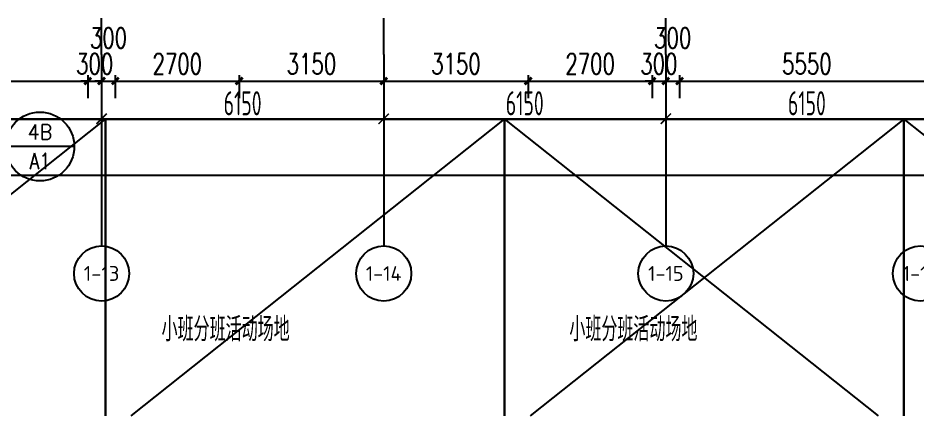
# Model space of a CAD drawing. Header units: millimetres. Extents: x -1048436 to -185795, y -983427 to 400387.
# Drawn here: x -700435 to -680837, y -515467 to -506800 of the extents above; entities that cross this region are included whole.
import ezdxf
from ezdxf.enums import TextEntityAlignment as Align

# ---------------------------------------------------------------- set-up
doc = ezdxf.new("R2010")
doc.units = ezdxf.units.MM
doc.header["$LTSCALE"] = 500
doc.linetypes.add('一层轴网$0$CENTER', pattern=[50.8, 31.75, -6.35, 6.35, -6.35])
for name, color, linetype in [('AXIS_TEXT', 7, 'Continuous'), ('PUB_DIM', 3, 'Continuous'), ('PUB_TEXT', 7, 'Continuous'), ('一层轴网$0$建-文字', 4, 'Continuous'), ('一层轴网$0$建-符号', 150, 'Continuous'), ('一层轴网$0$建-轴线', 1, '一层轴网$0$CENTER'), ('建-平面-家具', 251, 'Continuous'), ('建-文字', 4, 'Continuous'), ('建-符号', 13, 'Continuous'), ('景-平面-绿化填充', 56, 'Continuous')]:
    doc.layers.add(name, color=color, linetype=linetype)
doc.styles.add('_TCH_DIM', font='SIMPLEX', dxfattribs={"bigfont": 'GBCBIG'})
doc.styles.add('_TCH_DIM_T3', font='SIMPLEX', dxfattribs={"width": 0.705882, "bigfont": 'GBCBIG'})
doc.styles.add('COMPLEX', font='COMPLEX')
doc.styles.add('XD2008', font='xd-hzs.shx', dxfattribs={"width": 0.7, "bigfont": 'xd-hztxt.shx'})
doc.styles.add('一层轴网$0$XD2008', font='xd-hzs.shx', dxfattribs={"width": 0.7, "bigfont": 'xd-hztxt.shx'})
doc.styles.add('一层轴网$0$XD2008_T3', font='xd-hzs.shx', dxfattribs={"width": 0.7, "bigfont": 'xd-hztxt.shx'})
doc.dimstyles.new('_TCH_ARCH&&150', dxfattribs={"dimtxt": 446.25, "dimasz": 150, "dimexe": 375, "dimexo": 450, "dimgap": 150, "dimtad": 1, "dimdec": 0, "dimzin": 0, "dimdsep": 46, "dimtxsty": '_TCH_DIM_T3', "dimblk": 'ARCHTICK', "dimcen": 0.09, "dimclrt": 7, "dimazin": 2, "dimtfac": 1, "dimtdec": 0, "dimtix": 1, "dimtmove": 2, "dimatfit": 3, "dimldrblk": 'ARCHTICK', "dimfxl": 1, "dimtolj": 1, "dimtzin": 0, "dimarcsym": 0})
doc.dimstyles.new('一层轴网$0$XD100&&150', dxfattribs={"dimtxt": 525, "dimasz": 225, "dimexe": 150, "dimexo": 150, "dimgap": 75, "dimtad": 1, "dimdec": 0, "dimdsep": 46, "dimtxsty": '一层轴网$0$XD2008_T3', "dimblk": '一层轴网$0$_ARCHTICK', "dimcen": 2.5, "dimdle": 150, "dimclrt": 7, "dimaunit": 1, "dimadec": 0, "dimazin": 0, "dimtfac": 1, "dimtdec": 0, "dimtix": 1, "dimtmove": 0, "dimatfit": 3, "dimfxl": 1, "dimtolj": 1, "dimtzin": 0, "dimarcsym": 0})

# ---------------------------------------------------------------- blocks, each defined once
blk = doc.blocks.new('fdhgh')
at = {"layer": '景-平面-绿化填充'}
h = blk.add_hatch(dxfattribs=at)
h.set_pattern_fill('GRASS', color=256, scale=500, style=0)
h.set_pattern_definition([(90, (-26937.1, -803185.1), (-997.7955, 997.7955), [264.5807, -1731.0102]), (45, (-26937.1, -803185.1), (-997.7962, 997.7962), [264.5807, -1146.5161]), (135, (-26937.1, -803185.1), (-997.7962, -997.7962), [264.5807, -1146.5161])])
edge = h.paths.add_edge_path()
edge.add_line((-1391918, -533384), (-1391918, -500074))
edge.add_line((-1391918, -500074), (-1392920, -492192))
edge.add_line((-1392920, -492192), (-1460021, -492192))
edge.add_line((-1460021, -492192), (-1460021, -494283))
edge.add_arc((-1458021, -494283), 2000, 180, 270)
edge.add_line((-1458021, -496283), (-1434821, -496283))
edge.add_line((-1434821, -496283), (-1434821, -501283))
edge.add_line((-1434821, -501283), (-1452821, -501283))
edge.add_line((-1452821, -501283), (-1452821, -499283))
edge.add_line((-1452821, -499283), (-1458021, -499283))
edge.add_arc((-1458021, -501283), 2000, 90, 180)
edge.add_line((-1460021, -501283), (-1460021, -502283))
edge.add_line((-1460021, -502283), (-1406458, -502283))
edge.add_line((-1406458, -502283), (-1405476, -509988))
edge.add_line((-1405476, -509988), (-1405271, -509962))
edge.add_arc((-1405406, -508971), 1000, 277.7235, 360)
edge.add_line((-1404406, -508971), (-1404666, -506861))
edge.add_line((-1404666, -506861), (-1395440, -505688))
edge.add_line((-1395440, -505688), (-1393762, -518881))
edge.add_line((-1393762, -518881), (-1399615, -519626))
edge.add_arc((-1399489, -520618), 1000, 97.2475, 187.2475)
edge.add_line((-1400481, -520744), (-1400418, -521240))
edge.add_line((-1400418, -521240), (-1393573, -520369))
edge.add_line((-1393573, -520369), (-1391918, -533384))
edge = h.paths.add_edge_path()
edge.add_line((-1460644, -592730), (-1436235, -592730))
edge.add_line((-1436235, -592730), (-1436235, -590271))
edge.add_line((-1436235, -590271), (-1440973, -590271))
edge.add_line((-1440973, -590271), (-1440973, -582660))
edge.add_line((-1440973, -582660), (-1449771, -582659))
edge.add_line((-1449771, -582659), (-1449771, -583259))
edge.add_line((-1449771, -583259), (-1463873, -583259))
edge.add_line((-1463873, -583259), (-1463873, -584960))
edge.add_line((-1463873, -584960), (-1474580, -584960))
edge.add_line((-1474580, -584960), (-1476321, -583426))
edge.add_line((-1476321, -583426), (-1476321, -574192))
edge.add_line((-1476321, -574192), (-1481371, -574192))
edge.add_line((-1481371, -574192), (-1481371, -577350))
edge.add_arc((-1472371, -577350), 9000, 180, 247.0886)
edge.add_line((-1475875, -585640), (-1464599, -590406))
edge.add_arc((-1467358, -599627), 9626, 45.7713, 73.3481, ccw=False)
at = {"layer": '建-平面-家具', "linetype": 'Continuous'}
for p, q in [((-1426979, -592730), (-1418835, -586271)), ((-1418279, -592730), (-1410135, -586271)), ((-1410135, -586271), (-1401991, -592730)), ((-1401435, -586271), (-1409579, -592730)), ((-1401435, -586271), (-1393291, -592730))]:
    blk.add_line(p, q, dxfattribs=at)
for points in [[(-1427535, -586271), (-1418835, -586271), (-1418835, -592730)], [(-1418835, -586271), (-1410135, -586271), (-1410135, -592730)], [(-1418835, -592730), (-1418835, -586271)], [(-1410135, -586271), (-1401435, -586271), (-1401435, -592730)], [(-1410135, -592730), (-1410135, -586271)], [(-1401435, -586271), (-1392735, -586271), (-1392735, -592730)], [(-1401435, -592730), (-1401435, -586271)]]:
    blk.add_lwpolyline(points, dxfattribs=at)
blk = doc.blocks.new('_AXISO')
blk.add_circle((0, 0), 0.5)
at = {"layer": 'AXIS_TEXT', "style": 'COMPLEX', "width": 1.041667}
blk.add_attdef('A', text='', height=0.56, dxfattribs=at).set_placement((-0.25, -0.28), (0.25, -0.28), align=Align.FIT)
blk = doc.blocks.new('一层轴网$0$_ARCHTICK')
at = {"color": 0, "linetype": 'ByBlock', "const_width": 0.15}
blk.add_lwpolyline([(-0.5, -0.5), (0.5, 0.5)], dxfattribs=at)
blk = doc.blocks.new('*D2905')
at = {"layer": 'Defpoints', "color": 0, "transparency": 16777216}
for p in [(48600, -2500), (54750, -2500), (54750, -3900)]:
    blk.add_point(p, dxfattribs=at)
at = {"layer": '一层轴网$0$建-符号', "color": 0, "lineweight": -2, "transparency": 16777216}
for p, q in [((48600, -2650), (48600, -4050)), ((54750, -2650), (54750, -4050)), ((48450, -3900), (54900, -3900))]:
    blk.add_line(p, q, dxfattribs=at)
at = {"layer": '一层轴网$0$建-符号', "color": 0, "lineweight": -2, "transparency": 16777216, "xscale": 225, "yscale": 225, "zscale": 225, "rotation": 180}
blk.add_blockref('一层轴网$0$_ARCHTICK', (48600, -3900), dxfattribs=at)
at = {"layer": '一层轴网$0$建-符号', "color": 0, "lineweight": -2, "transparency": 16777216, "xscale": 225, "yscale": 225, "zscale": 225}
blk.add_blockref('一层轴网$0$_ARCHTICK', (54750, -3900), dxfattribs=at)
at = {"layer": '一层轴网$0$建-符号', "color": 7, "transparency": 16777216, "insert": (51675, -3562.5), "char_height": 525, "attachment_point": 5, "style": '一层轴网$0$XD2008_T3'}
blk.add_mtext('\\A1;6150', dxfattribs=at)
blk = doc.blocks.new('*D2906')
at = {"layer": 'Defpoints', "color": 0, "transparency": 16777216}
for p in [(54750, -2500), (60900, -2500), (60900, -3900)]:
    blk.add_point(p, dxfattribs=at)
at = {"layer": '一层轴网$0$建-符号', "color": 0, "lineweight": -2, "transparency": 16777216}
for p, q in [((54750, -2650), (54750, -4050)), ((60900, -2650), (60900, -4050)), ((54600, -3900), (61050, -3900))]:
    blk.add_line(p, q, dxfattribs=at)
at = {"layer": '一层轴网$0$建-符号', "color": 0, "lineweight": -2, "transparency": 16777216, "xscale": 225, "yscale": 225, "zscale": 225, "rotation": 180}
blk.add_blockref('一层轴网$0$_ARCHTICK', (54750, -3900), dxfattribs=at)
at = {"layer": '一层轴网$0$建-符号', "color": 0, "lineweight": -2, "transparency": 16777216, "xscale": 225, "yscale": 225, "zscale": 225}
blk.add_blockref('一层轴网$0$_ARCHTICK', (60900, -3900), dxfattribs=at)
at = {"layer": '一层轴网$0$建-符号', "color": 7, "transparency": 16777216, "insert": (57825, -3563), "char_height": 525, "attachment_point": 5, "style": '一层轴网$0$XD2008_T3'}
blk.add_mtext('\\A1;6150', dxfattribs=at)
blk = doc.blocks.new('*D2907')
at = {"layer": 'Defpoints', "color": 0, "transparency": 16777216}
for p in [(60900, -2500), (67050, -2500), (67050, -3900)]:
    blk.add_point(p, dxfattribs=at)
at = {"layer": '一层轴网$0$建-符号', "color": 0, "lineweight": -2, "transparency": 16777216}
for p, q in [((60900, -2650), (60900, -4050)), ((67050, -2650), (67050, -4050)), ((60750, -3900), (67200, -3900))]:
    blk.add_line(p, q, dxfattribs=at)
at = {"layer": '一层轴网$0$建-符号', "color": 0, "lineweight": -2, "transparency": 16777216, "xscale": 225, "yscale": 225, "zscale": 225, "rotation": 180}
blk.add_blockref('一层轴网$0$_ARCHTICK', (60900, -3900), dxfattribs=at)
at = {"layer": '一层轴网$0$建-符号', "color": 0, "lineweight": -2, "transparency": 16777216, "xscale": 225, "yscale": 225, "zscale": 225}
blk.add_blockref('一层轴网$0$_ARCHTICK', (67050, -3900), dxfattribs=at)
at = {"layer": '一层轴网$0$建-符号', "color": 7, "transparency": 16777216, "insert": (63975, -3563), "char_height": 525, "attachment_point": 5, "style": '一层轴网$0$XD2008_T3'}
blk.add_mtext('\\A1;6150', dxfattribs=at)
blk = doc.blocks.new('*D2908')
at = {"layer": 'Defpoints', "color": 0, "transparency": 16777216}
for p in [(67050, -2500), (73200, -2500), (73200, -3900)]:
    blk.add_point(p, dxfattribs=at)
at = {"layer": '一层轴网$0$建-符号', "color": 0, "lineweight": -2, "transparency": 16777216}
for p, q in [((67050, -2650), (67050, -4050)), ((73200, -2650), (73200, -4050)), ((66900, -3900), (73350, -3900))]:
    blk.add_line(p, q, dxfattribs=at)
at = {"layer": '一层轴网$0$建-符号', "color": 0, "lineweight": -2, "transparency": 16777216, "xscale": 225, "yscale": 225, "zscale": 225, "rotation": 180}
blk.add_blockref('一层轴网$0$_ARCHTICK', (67050, -3900), dxfattribs=at)
at = {"layer": '一层轴网$0$建-符号', "color": 0, "lineweight": -2, "transparency": 16777216, "xscale": 225, "yscale": 225, "zscale": 225}
blk.add_blockref('一层轴网$0$_ARCHTICK', (73200, -3900), dxfattribs=at)
at = {"layer": '一层轴网$0$建-符号', "color": 7, "transparency": 16777216, "insert": (70125, -3562.5), "char_height": 525, "attachment_point": 5, "style": '一层轴网$0$XD2008_T3'}
blk.add_mtext('\\A1;6150', dxfattribs=at)
blk = doc.blocks.new('*D2910')
at = {"layer": 'Defpoints', "color": 0, "transparency": 16777216}
for p in [(0, -4275), (74610, -4275), (74610, -5130)]:
    blk.add_point(p, dxfattribs=at)
at = {"layer": '一层轴网$0$建-符号', "color": 0, "lineweight": -2, "transparency": 16777216}
for p, q in [((0, -4425), (0, -5280)), ((74610, -4425), (74610, -5280)), ((-150, -5130), (74760, -5130))]:
    blk.add_line(p, q, dxfattribs=at)
at = {"layer": '一层轴网$0$建-符号', "color": 0, "lineweight": -2, "transparency": 16777216, "xscale": 225, "yscale": 225, "zscale": 225, "rotation": 180}
blk.add_blockref('一层轴网$0$_ARCHTICK', (0, -5130), dxfattribs=at)
at = {"layer": '一层轴网$0$建-符号', "color": 0, "lineweight": -2, "transparency": 16777216, "xscale": 225, "yscale": 225, "zscale": 225}
blk.add_blockref('一层轴网$0$_ARCHTICK', (74610, -5130), dxfattribs=at)
at = {"layer": '一层轴网$0$建-符号', "color": 7, "transparency": 16777216, "insert": (37305, -4793), "char_height": 525, "attachment_point": 5, "style": '一层轴网$0$XD2008_T3'}
blk.add_mtext('\\A1;74610', dxfattribs=at)
blk = doc.blocks.new('_ArchTick')
at = {"color": 0, "linetype": 'ByBlock', "const_width": 0.4}
blk.add_lwpolyline([(-0.5, -0.5), (0.5, 0.5)], dxfattribs=at)
blk = doc.blocks.new('*D2762')
at = {"layer": 'Defpoints', "color": 0, "transparency": 16777216}
for p in [(-704463, -507594), (-698913, -507594), (-698913, -508173)]:
    blk.add_point(p, dxfattribs=at)
at = {"layer": 'PUB_DIM', "color": 0, "lineweight": -2, "transparency": 16777216}
for p, q in [((-704463, -508044), (-704463, -508548)), ((-698913, -508044), (-698913, -508548)), ((-704463, -508173), (-698913, -508173))]:
    blk.add_line(p, q, dxfattribs=at)
at = {"layer": 'PUB_DIM', "color": 0, "lineweight": -2, "transparency": 16777216, "xscale": 150, "yscale": 150, "zscale": 150, "rotation": 180}
blk.add_blockref('_ArchTick', (-704463, -508173), dxfattribs=at)
at = {"layer": 'PUB_DIM', "color": 0, "lineweight": -2, "transparency": 16777216, "xscale": 150, "yscale": 150, "zscale": 150}
blk.add_blockref('_ArchTick', (-698913, -508173), dxfattribs=at)
at = {"layer": 'PUB_DIM', "color": 7, "transparency": 16777216, "insert": (-701688, -507800), "char_height": 446.2, "attachment_point": 5, "style": '_TCH_DIM_T3'}
blk.add_mtext('\\A1;5550', dxfattribs=at)
blk = doc.blocks.new('*D2763')
at = {"layer": 'Defpoints', "color": 0, "transparency": 16777216}
for p in [(-698913, -507594), (-698613, -507594), (-698613, -508173)]:
    blk.add_point(p, dxfattribs=at)
at = {"layer": 'PUB_DIM', "color": 0, "lineweight": -2, "transparency": 16777216}
for p, q in [((-698913, -508044), (-698913, -508548)), ((-698613, -508044), (-698613, -508548)), ((-698913, -508173), (-699063, -508173)), ((-698913, -508173), (-698613, -508173)), ((-698613, -508173), (-698463, -508173))]:
    blk.add_line(p, q, dxfattribs=at)
at = {"layer": 'PUB_DIM', "color": 0, "lineweight": -2, "transparency": 16777216, "xscale": 150, "yscale": 150, "zscale": 150}
blk.add_blockref('_ArchTick', (-698913, -508173), dxfattribs=at)
at = {"layer": 'PUB_DIM', "color": 0, "lineweight": -2, "transparency": 16777216, "xscale": 150, "yscale": 150, "zscale": 150, "rotation": 180}
blk.add_blockref('_ArchTick', (-698613, -508173), dxfattribs=at)
at = {"layer": 'PUB_DIM', "color": 7, "transparency": 16777216, "insert": (-698763, -507800), "char_height": 446.2, "attachment_point": 5, "style": '_TCH_DIM_T3'}
blk.add_mtext('\\A1;300', dxfattribs=at)
blk = doc.blocks.new('*D2764')
at = {"layer": 'Defpoints', "color": 0, "transparency": 16777216}
for p in [(-698613, -507594), (-698313, -507594), (-698313, -508173)]:
    blk.add_point(p, dxfattribs=at)
at = {"layer": 'PUB_DIM', "color": 0, "lineweight": -2, "transparency": 16777216}
for p, q in [((-698613, -508044), (-698613, -508548)), ((-698313, -508044), (-698313, -508548)), ((-698613, -508173), (-698763, -508173)), ((-698613, -508173), (-698313, -508173)), ((-698313, -508173), (-698163, -508173))]:
    blk.add_line(p, q, dxfattribs=at)
at = {"layer": 'PUB_DIM', "color": 0, "lineweight": -2, "transparency": 16777216, "xscale": 150, "yscale": 150, "zscale": 150}
blk.add_blockref('_ArchTick', (-698613, -508173), dxfattribs=at)
at = {"layer": 'PUB_DIM', "color": 0, "lineweight": -2, "transparency": 16777216, "xscale": 150, "yscale": 150, "zscale": 150, "rotation": 180}
blk.add_blockref('_ArchTick', (-698313, -508173), dxfattribs=at)
at = {"layer": 'PUB_DIM', "color": 7, "transparency": 16777216, "insert": (-698463, -507235), "char_height": 446.2, "attachment_point": 5, "style": '_TCH_DIM_T3'}
blk.add_mtext('\\A1;300', dxfattribs=at)
blk = doc.blocks.new('*D2765')
at = {"layer": 'Defpoints', "color": 0, "transparency": 16777216}
for p in [(-698313, -507594), (-695613, -507594), (-695613, -508173)]:
    blk.add_point(p, dxfattribs=at)
at = {"layer": 'PUB_DIM', "color": 0, "lineweight": -2, "transparency": 16777216}
for p, q in [((-698313, -508044), (-698313, -508548)), ((-695613, -508044), (-695613, -508548)), ((-698313, -508173), (-695613, -508173))]:
    blk.add_line(p, q, dxfattribs=at)
at = {"layer": 'PUB_DIM', "color": 0, "lineweight": -2, "transparency": 16777216, "xscale": 150, "yscale": 150, "zscale": 150, "rotation": 180}
blk.add_blockref('_ArchTick', (-698313, -508173), dxfattribs=at)
at = {"layer": 'PUB_DIM', "color": 0, "lineweight": -2, "transparency": 16777216, "xscale": 150, "yscale": 150, "zscale": 150}
blk.add_blockref('_ArchTick', (-695613, -508173), dxfattribs=at)
at = {"layer": 'PUB_DIM', "color": 7, "transparency": 16777216, "insert": (-696963, -507800), "char_height": 446.2, "attachment_point": 5, "style": '_TCH_DIM_T3'}
blk.add_mtext('\\A1;2700', dxfattribs=at)
blk = doc.blocks.new('*D2766')
at = {"layer": 'Defpoints', "color": 0, "transparency": 16777216}
for p in [(-695613, -507594), (-692463, -507594), (-692463, -508173)]:
    blk.add_point(p, dxfattribs=at)
at = {"layer": 'PUB_DIM', "color": 0, "lineweight": -2, "transparency": 16777216}
for p, q in [((-695613, -508044), (-695613, -508548)), ((-692463, -508044), (-692463, -508548)), ((-695613, -508173), (-692463, -508173))]:
    blk.add_line(p, q, dxfattribs=at)
at = {"layer": 'PUB_DIM', "color": 0, "lineweight": -2, "transparency": 16777216, "xscale": 150, "yscale": 150, "zscale": 150, "rotation": 180}
blk.add_blockref('_ArchTick', (-695613, -508173), dxfattribs=at)
at = {"layer": 'PUB_DIM', "color": 0, "lineweight": -2, "transparency": 16777216, "xscale": 150, "yscale": 150, "zscale": 150}
blk.add_blockref('_ArchTick', (-692463, -508173), dxfattribs=at)
at = {"layer": 'PUB_DIM', "color": 7, "transparency": 16777216, "insert": (-694038, -507800), "char_height": 446.2, "attachment_point": 5, "style": '_TCH_DIM_T3'}
blk.add_mtext('\\A1;3150', dxfattribs=at)
blk = doc.blocks.new('*D2767')
at = {"layer": 'Defpoints', "color": 0, "transparency": 16777216}
for p in [(-692463, -507594), (-689313, -507594), (-689313, -508173)]:
    blk.add_point(p, dxfattribs=at)
at = {"layer": 'PUB_DIM', "color": 0, "lineweight": -2, "transparency": 16777216}
for p, q in [((-692463, -508044), (-692463, -508548)), ((-689313, -508044), (-689313, -508548)), ((-692463, -508173), (-689313, -508173))]:
    blk.add_line(p, q, dxfattribs=at)
at = {"layer": 'PUB_DIM', "color": 0, "lineweight": -2, "transparency": 16777216, "xscale": 150, "yscale": 150, "zscale": 150, "rotation": 180}
blk.add_blockref('_ArchTick', (-692463, -508173), dxfattribs=at)
at = {"layer": 'PUB_DIM', "color": 0, "lineweight": -2, "transparency": 16777216, "xscale": 150, "yscale": 150, "zscale": 150}
blk.add_blockref('_ArchTick', (-689313, -508173), dxfattribs=at)
at = {"layer": 'PUB_DIM', "color": 7, "transparency": 16777216, "insert": (-690888, -507800), "char_height": 446.2, "attachment_point": 5, "style": '_TCH_DIM_T3'}
blk.add_mtext('\\A1;3150', dxfattribs=at)
blk = doc.blocks.new('*D2768')
at = {"layer": 'Defpoints', "color": 0, "transparency": 16777216}
for p in [(-689313, -507594), (-686613, -507594), (-686613, -508173)]:
    blk.add_point(p, dxfattribs=at)
at = {"layer": 'PUB_DIM', "color": 0, "lineweight": -2, "transparency": 16777216}
for p, q in [((-689313, -508044), (-689313, -508548)), ((-686613, -508044), (-686613, -508548)), ((-689313, -508173), (-686613, -508173))]:
    blk.add_line(p, q, dxfattribs=at)
at = {"layer": 'PUB_DIM', "color": 0, "lineweight": -2, "transparency": 16777216, "xscale": 150, "yscale": 150, "zscale": 150, "rotation": 180}
blk.add_blockref('_ArchTick', (-689313, -508173), dxfattribs=at)
at = {"layer": 'PUB_DIM', "color": 0, "lineweight": -2, "transparency": 16777216, "xscale": 150, "yscale": 150, "zscale": 150}
blk.add_blockref('_ArchTick', (-686613, -508173), dxfattribs=at)
at = {"layer": 'PUB_DIM', "color": 7, "transparency": 16777216, "insert": (-687963, -507800), "char_height": 446.2, "attachment_point": 5, "style": '_TCH_DIM_T3'}
blk.add_mtext('\\A1;2700', dxfattribs=at)
blk = doc.blocks.new('*D2769')
at = {"layer": 'Defpoints', "color": 0, "transparency": 16777216}
for p in [(-686613, -507594), (-686313, -507594), (-686313, -508173)]:
    blk.add_point(p, dxfattribs=at)
at = {"layer": 'PUB_DIM', "color": 0, "lineweight": -2, "transparency": 16777216}
for p, q in [((-686613, -508044), (-686613, -508548)), ((-686313, -508044), (-686313, -508548)), ((-686613, -508173), (-686763, -508173)), ((-686613, -508173), (-686313, -508173)), ((-686313, -508173), (-686163, -508173))]:
    blk.add_line(p, q, dxfattribs=at)
at = {"layer": 'PUB_DIM', "color": 0, "lineweight": -2, "transparency": 16777216, "xscale": 150, "yscale": 150, "zscale": 150}
blk.add_blockref('_ArchTick', (-686613, -508173), dxfattribs=at)
at = {"layer": 'PUB_DIM', "color": 0, "lineweight": -2, "transparency": 16777216, "xscale": 150, "yscale": 150, "zscale": 150, "rotation": 180}
blk.add_blockref('_ArchTick', (-686313, -508173), dxfattribs=at)
at = {"layer": 'PUB_DIM', "color": 7, "transparency": 16777216, "insert": (-686463, -507800), "char_height": 446.2, "attachment_point": 5, "style": '_TCH_DIM_T3'}
blk.add_mtext('\\A1;300', dxfattribs=at)
blk = doc.blocks.new('*D2770')
at = {"layer": 'Defpoints', "color": 0, "transparency": 16777216}
for p in [(-686313, -507594), (-686013, -507594), (-686013, -508173)]:
    blk.add_point(p, dxfattribs=at)
at = {"layer": 'PUB_DIM', "color": 0, "lineweight": -2, "transparency": 16777216}
for p, q in [((-686313, -508044), (-686313, -508548)), ((-686013, -508044), (-686013, -508548)), ((-686313, -508173), (-686013, -508173))]:
    blk.add_line(p, q, dxfattribs=at)
at = {"layer": 'PUB_DIM', "color": 0, "lineweight": -2, "transparency": 16777216, "xscale": 150, "yscale": 150, "zscale": 150, "rotation": 180}
blk.add_blockref('_ArchTick', (-686313, -508173), dxfattribs=at)
at = {"layer": 'PUB_DIM', "color": 0, "lineweight": -2, "transparency": 16777216, "xscale": 150, "yscale": 150, "zscale": 150}
blk.add_blockref('_ArchTick', (-686013, -508173), dxfattribs=at)
at = {"layer": 'PUB_DIM', "color": 7, "transparency": 16777216, "insert": (-686163, -507235), "char_height": 446.2, "attachment_point": 5, "style": '_TCH_DIM_T3'}
blk.add_mtext('\\A1;300', dxfattribs=at)
blk = doc.blocks.new('*D2771')
at = {"layer": 'Defpoints', "color": 0, "transparency": 16777216}
for p in [(-686013, -507594), (-680463, -507594), (-680463, -508173)]:
    blk.add_point(p, dxfattribs=at)
at = {"layer": 'PUB_DIM', "color": 0, "lineweight": -2, "transparency": 16777216}
for p, q in [((-686013, -508044), (-686013, -508548)), ((-680463, -508044), (-680463, -508548)), ((-686013, -508173), (-680463, -508173))]:
    blk.add_line(p, q, dxfattribs=at)
at = {"layer": 'PUB_DIM', "color": 0, "lineweight": -2, "transparency": 16777216, "xscale": 150, "yscale": 150, "zscale": 150, "rotation": 180}
blk.add_blockref('_ArchTick', (-686013, -508173), dxfattribs=at)
at = {"layer": 'PUB_DIM', "color": 0, "lineweight": -2, "transparency": 16777216, "xscale": 150, "yscale": 150, "zscale": 150}
blk.add_blockref('_ArchTick', (-680463, -508173), dxfattribs=at)
at = {"layer": 'PUB_DIM', "color": 7, "transparency": 16777216, "insert": (-683238, -507800), "char_height": 446.2, "attachment_point": 5, "style": '_TCH_DIM_T3'}
blk.add_mtext('\\A1;5550', dxfattribs=at)
blk = doc.blocks.new('一层轴网')
at = {"layer": '一层轴网$0$建-符号'}
for p, q in [((54750, -2500), (54750, -6670)), ((60900, -2500), (60900, -6670)), ((67050, -2500), (67050, -6670))]:
    blk.add_line(p, q, dxfattribs=at)
at = {"layer": '一层轴网$0$建-轴线', "ltscale": 0.05}
for points in [[(54750, -2500), (54750, 82276.4)], [(60900, -2500), (60900, 26879.1)], [(67050, -2500), (67050, 26879.1)]]:
    blk.add_lwpolyline(points, dxfattribs=at)
at = {"layer": '一层轴网$0$建-符号'}
ref = blk.add_blockref('_AXISO', (54750, -7270), dxfattribs=dict(at, xscale=1200, yscale=1200, zscale=1200))
ref.add_attrib('A', '1-13', dxfattribs={"layer": '一层轴网$0$建-文字', "height": 323.08, "style": '一层轴网$0$XD2008', "width": 0.78}).set_placement((54362.3, -7431.5), (55137.7, -7431.5), align=Align.FIT)
ref = blk.add_blockref('_AXISO', (60900, -7270), dxfattribs=dict(at, xscale=1200, yscale=1200, zscale=1200))
ref.add_attrib('A', '1-14', dxfattribs={"layer": '一层轴网$0$建-文字', "height": 319.29, "style": '一层轴网$0$XD2008', "width": 0.78107}).set_placement((60511.5, -7429.6), (61288.5, -7429.6), align=Align.FIT)
ref = blk.add_blockref('_AXISO', (67050, -7270), dxfattribs=dict(at, xscale=1200, yscale=1200, zscale=1200))
ref.add_attrib('A', '1-15', dxfattribs={"layer": '一层轴网$0$建-文字', "height": 323.08, "style": '一层轴网$0$XD2008', "width": 0.78}).set_placement((66662.3, -7431.5), (67437.7, -7431.5), align=Align.FIT)
ref = blk.add_blockref('_AXISO', (72600, -7270), dxfattribs=dict(at, xscale=1200, yscale=1200, zscale=1200))
ref.add_attrib('A', '1-16', dxfattribs={"layer": '一层轴网$0$建-文字', "height": 326.94, "style": '一层轴网$0$XD2008', "width": 0.778903}).set_placement((72213.1, -7433.5), (72986.9, -7433.5), align=Align.FIT)
for p1, p2, distance, picture, middle in [((48600, -2500), (54750, -2500), -1400, '*D2905', (51675, -3562.5)), ((54750, -2500), (60900, -2500), -1400, '*D2906', (57825, -3562.5)), ((60900, -2500), (67050, -2500), -1400, '*D2907', (63975, -3562.5)), ((67050, -2500), (73200, -2500), -1400, '*D2908', (70125, -3562.5)), ((0, -4275), (74610, -4275), -855, '*D2910', (37305, -4792.5))]:
    dim = blk.add_aligned_dim(p1=p1, p2=p2, distance=distance, dimstyle='一层轴网$0$XD100&&150', dxfattribs=at)
    dim.commit()
    dim.dimension.update_dxf_attribs({"geometry": picture, "text_midpoint": middle})

msp = doc.modelspace()

# ---------------------------------------------------------------- linework, layer by layer
at = {"layer": '建-符号'}
msp.add_line((-699206.7, -509597.7), (-700706.7, -509597.7), dxfattribs=at)
msp.add_circle((-699956.7, -509597.7), 750, dxfattribs=at)

# ---------------------------------------------------------------- block references
for name, p in [('fdhgh', (720308.8, 77265.7)), ('一层轴网', (-753362.7, -505094))]:
    msp.add_blockref(name, p)

# ---------------------------------------------------------------- texts
at = {"layer": 'PUB_TEXT', "style": '_TCH_DIM'}
for s, height, p, p2 in [('4B', 329.48, (-700223.4, -509449.1), (-699689.9, -509449.1)), ('A1', 353.2, (-700183.7, -510095.5), (-699729.6, -510095.5))]:
    msp.add_text(s, height=height, dxfattribs=at).set_placement(p, p2, align=Align.FIT)
at = {"layer": '建-文字', "style": 'XD2008', "width": 0.7}
for p in [(-697304.9, -513841.7), (-688415.9, -513841.7)]:
    msp.add_text('小班分班活动场地', height=525, dxfattribs=at).set_placement(p)

# ---------------------------------------------------------------- dimensions: what is measured, and where the dimension line sits
at = {"layer": 'PUB_DIM'}
for base, p1, p2, picture, middle in [((-698312.7, -508172.8), (-698612.7, -507594), (-698312.7, -507594), '*D2764', (-698462.7, -507235.3)), ((-686012.7, -508172.8), (-686312.7, -507594), (-686012.7, -507594), '*D2770', (-686162.7, -507235.3))]:
    dim = msp.add_linear_dim(base=base, p1=p1, p2=p2, angle=0, dimstyle='_TCH_ARCH&&150', dxfattribs=at)
    dim.commit()
    dim.dimension.update_dxf_attribs({"geometry": picture, "text_midpoint": middle, "dimtype": 129})
for p1, p2, picture, middle in [((-704462.7, -507594), (-698912.7, -507594), '*D2762', (-701687.7, -507799.7)), ((-698912.7, -507594), (-698612.7, -507594), '*D2763', (-698762.7, -507799.7)), ((-698312.7, -507594), (-695612.7, -507594), '*D2765', (-696962.7, -507799.7)), ((-695612.7, -507594), (-692462.7, -507594), '*D2766', (-694037.7, -507799.7)), ((-692462.7, -507594), (-689312.7, -507594), '*D2767', (-690887.7, -507799.7)), ((-689312.7, -507594), (-686612.7, -507594), '*D2768', (-687962.7, -507799.7)), ((-686612.7, -507594), (-686312.7, -507594), '*D2769', (-686462.7, -507799.7)), ((-686012.7, -507594), (-680462.6, -507594), '*D2771', (-683237.6, -507799.7))]:
    dim = msp.add_aligned_dim(p1=p1, p2=p2, distance=-578.8, dimstyle='_TCH_ARCH&&150', dxfattribs=at)
    dim.commit()
    dim.dimension.update_dxf_attribs({"geometry": picture, "text_midpoint": middle})

doc.saveas('drawing.dxf')
